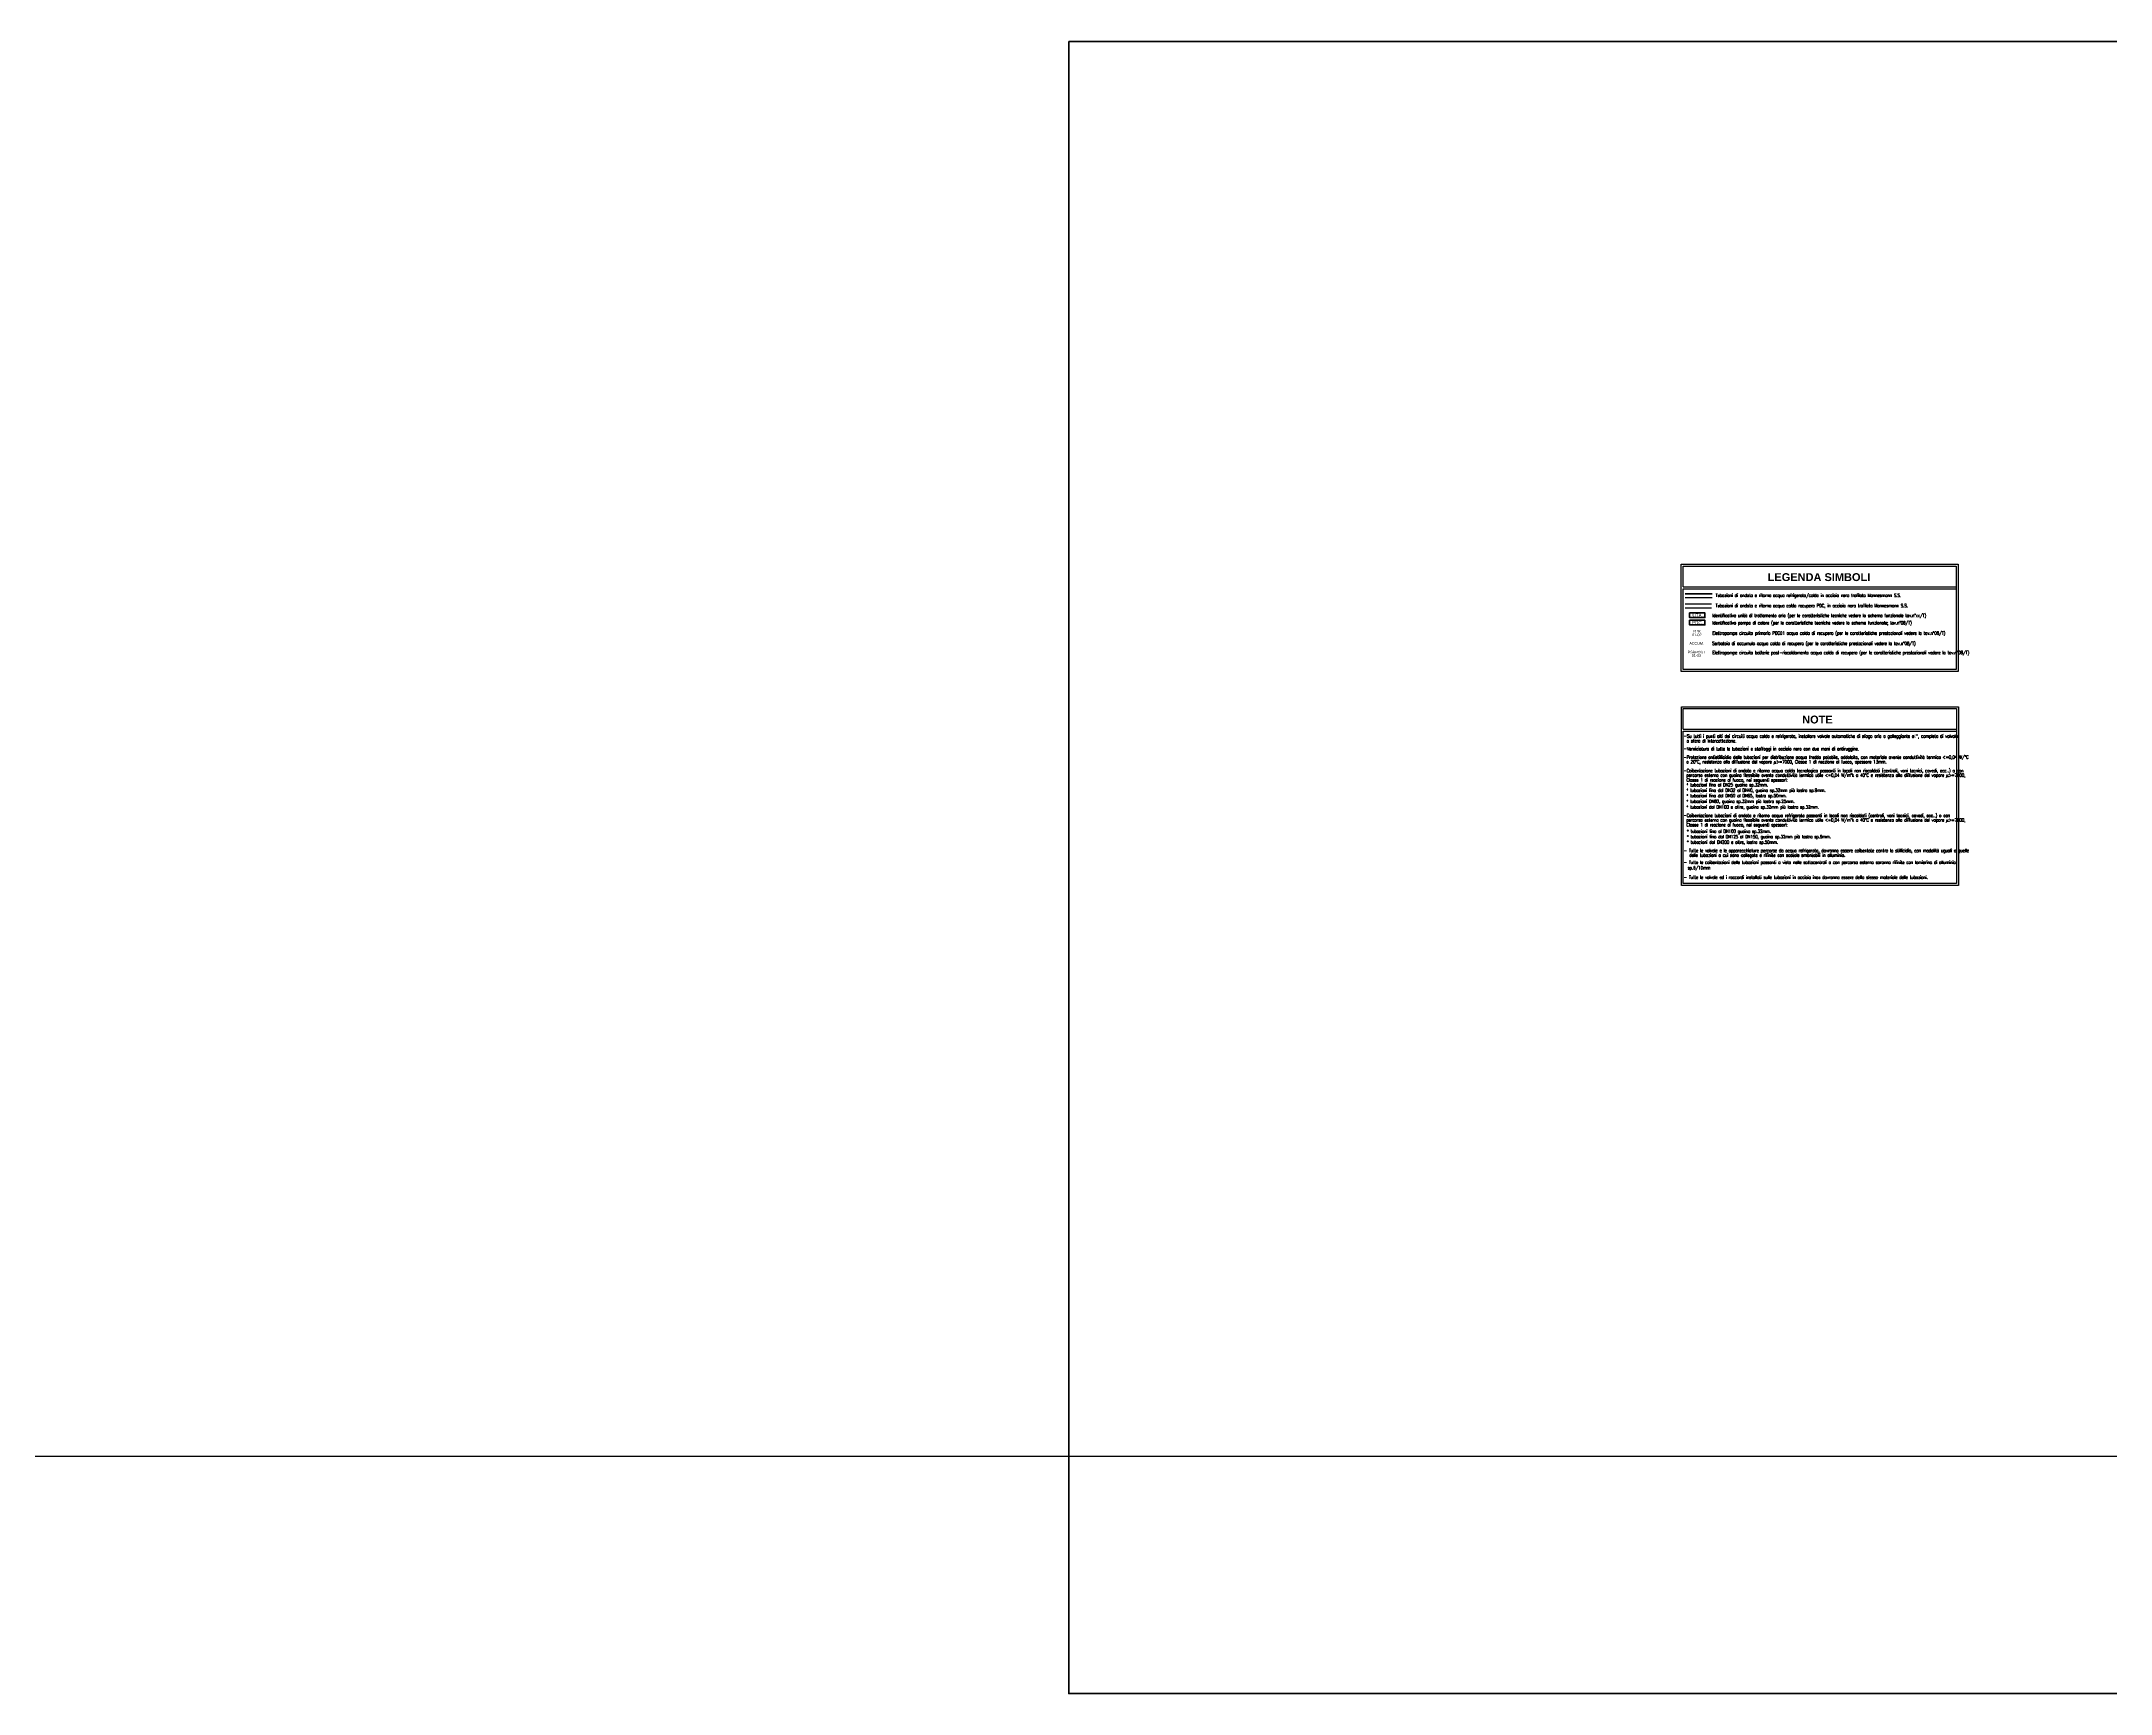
# Model space of a CAD drawing. Header units: millimetres. Extents: x -3782782348 to 131293, y -36553 to 57271.
# Drawn here: x 73570 to 89348, y -26276 to -13678 of the extents above; entities that cross this region are included whole.
import ezdxf

# ---------------------------------------------------------------- set-up
doc = ezdxf.new("R2010")
doc.units = ezdxf.units.MM
doc.header["$LTSCALE"] = 0.01
doc.linetypes.add('TRATTEGGIATA', pattern=[19.05, 12.7, -6.35])
doc.layers.get('Defpoints').update_dxf_attribs({"color": 253})
for name, color, linetype in [('BASE', 93, 'Continuous'), ('ESTRAZ', 2, 'Continuous'), ('IDRICO', 6, 'Continuous'), ('IMPIANTO', 7, 'Continuous'), ('X_quote 1', 253, 'Continuous'), ('X_TESTI', 253, 'Continuous')]:
    doc.layers.add(name, color=color, linetype=linetype)
doc.layers.add('tubi_uta', color=253, linetype='Continuous', lineweight=50)
doc.styles.add('ARIAL', font='arial.ttf')
doc.styles.add('ROMANS', font='romans')
doc.styles.add('SANSSERIFBOLD', font='sasb____.pfb', dxfattribs={"height": 2.5})
doc.styles.get("Standard").update_dxf_attribs({"font": 'arial.ttf'})
doc.dimstyles.get("Standard").update_dxf_attribs({"dimscale": 0, "dimtxt": 0.18, "dimasz": 0.18, "dimexe": 0.18, "dimexo": 0.0625, "dimgap": 0.09, "dimtad": 1, "dimdec": 0, "dimzin": 0, "dimdsep": 46, "dimtxsty": 'Standard', "dimcen": 0.09, "dimclrd": 256, "dimclre": 256, "dimclrt": 5, "dimadec": 0, "dimazin": 0, "dimtfac": 1, "dimtdec": 0, "dimtix": 1, "dimtofl": 0, "dimtmove": 2, "dimatfit": 3, "dimfxl": 1, "dimtolj": 1, "dimtzin": 0, "dimarcsym": 0})

# ---------------------------------------------------------------- blocks, each defined once
blk = doc.blocks.new('*D314')
at = {"layer": 'Defpoints', "color": 0, "transparency": 16777216}
for p in [(-3782782348, -24527, 0), (124959, -24465, 0), (124959, -24527, 0)]:
    blk.add_point(p, dxfattribs=at)
at = {"layer": 'X_quote 1', "lineweight": -2, "transparency": 16777216}
blk.add_line((-3782782347, -24465, 0), (124959, -24465, 0), dxfattribs=at)
at = {"layer": 'X_quote 1', "transparency": 16777216}
for points in [[(-3782782347, -24465, 0), (-3782782347, -24465, 0), (-3782782348, -24465, 0)], [(124959, -24465, 0), (124959, -24465, 0), (124959, -24465, 0)]]:
    blk.add_solid(points, dxfattribs=at)
at = {"layer": 'X_quote 1', "color": 5, "transparency": 16777216, "insert": (-1891328694, -24465, 0), "char_height": 0.18, "attachment_point": 5}
blk.add_mtext('\\A1;3782907307', dxfattribs=at)

msp = doc.modelspace()

# ---------------------------------------------------------------- linework, layer by layer
at = {"layer": 'IMPIANTO', "color": 1}
for p, q in [((86073.2, -17665.3, 0), (88185.9, -17665.3, 0)), ((86073.2, -18483, 0), (86073.2, -17665.3, 0)), ((88185.9, -17665.3, 0), (88185.9, -18483, 0)), ((86088.2, -17837.3, 0), (86088.2, -17680.3, 0)), ((86088.2, -17680.3, 0), (88170.9, -17680.3, 0)), ((88170.9, -17680.3, 0), (88170.9, -18468, 0)), ((86088.2, -17837.3, 0), (88170.9, -17837.3, 0)), ((86088.2, -18468, 0), (86088.2, -17852.3, 0)), ((86088.2, -17852.3, 0), (88170.9, -17852.3, 0)), ((88185.9, -18483, 0), (86073.2, -18483, 0)), ((88170.9, -18468, 0), (86088.2, -18468, 0)), ((86074.9, -18751, 0), (88187.6, -18751, 0)), ((86074.9, -20113.5, 0), (86074.9, -18751, 0)), ((86089.9, -18923.1, 0), (86089.9, -18766, 0)), ((86089.9, -18766, 0), (88172.6, -18766, 0)), ((88172.6, -18766, 0), (88172.6, -20098.5, 0)), ((88187.6, -18751, 0), (88187.6, -20113.5, 0)), ((86089.9, -18923.1, 0), (88172.6, -18923.1, 0)), ((86089.9, -20098.5, 0), (86089.9, -18938.1, 0)), ((86089.9, -18938.1, 0), (88172.6, -18938.1, 0)), ((88187.6, -20113.5, 0), (86074.9, -20113.5, 0)), ((88172.6, -20098.5, 0), (86089.9, -20098.5, 0))]:
    msp.add_line(p, q, dxfattribs=at)
at = {"layer": 'IMPIANTO', "color": 6, "linetype": 'TRATTEGGIATA', "ltscale": 20}
msp.add_line((86308.9, -17920.8, 0), (86103.7, -17920.8, 0), dxfattribs=at)
at = {"layer": 'IMPIANTO', "color": 30, "linetype": 'Continuous'}
msp.add_line((86305.8, -17969.7, 0), (86105.3, -17969.7, 0), dxfattribs=at)
at = {"layer": 'IMPIANTO', "color": 30, "linetype": 'TRATTEGGIATA', "ltscale": 20}
msp.add_line((86305.8, -17998.9, 0), (86105.3, -17998.9, 0), dxfattribs=at)
at = {"layer": 'tubi_uta', "color": 6}
msp.add_line((86308.9, -17891.7, 0), (86103.7, -17891.7, 0), dxfattribs=at)
at = {"layer": 'tubi_uta', "color": 7}
msp.add_lwpolyline([(81403.4, -13678.4), (108621.8, -13678.4), (108621.8, -26276), (81403.4, -26276)], close=True, dxfattribs=at)
at = {"layer": 'tubi_uta', "color": 1, "elevation": 0}
for points in [[(86137.8, -18036.6), (86137.8, -18071.5), (86255.3, -18071.5), (86255.3, -18036.6)], [(86137.8, -18092.3), (86137.8, -18127.3), (86255.3, -18127.3), (86255.3, -18092.3)]]:
    msp.add_lwpolyline(points, close=True, dxfattribs=at)

# ---------------------------------------------------------------- texts
at = {"layer": 'BASE', "color": 7, "style": 'SANSSERIFBOLD'}
for s, p in [('LEGENDA SIMBOLI', (86733.4, -17793.2, 0)), ('NOTE', (86996.1, -18878.9, 0))]:
    msp.add_text(s, height=60, dxfattribs=at).set_placement(p)
at = {"layer": 'ESTRAZ', "color": 3, "style": 'ROMANS', "width": 0.7}
for s, p in [('Tubazioni di andata e ritorno acqua refrigerata/calda in acciaio nero trafilato Mannesmann S.S.', (86336.2, -17914.7, 0)), ('Tubazioni di andata e ritorno acqua calda recupero PDC, in acciaio nero trafilato Mannesmann S.S.', (86336.2, -17992.6, 0)), ('Identificativo unità di trattamento aria (per le caratteristiche tecniche vedere lo schema funzionale tav.n°xx/T)', (86312.6, -18068.3, 0)), ('Identificativo pompa di calore (per le caratteristiche tecniche vedere lo schema funzionale; tav.n°08/T)', (86312.6, -18124.1, 0)), ('Serbatoio di accumulo acqua calda di recupero (per le caratteristiche prestazionali vedere la tav.n°08/T)', (86310.6, -18280.8, 0)), ('Elettropompe circuito primario PDC01 acqua calda di recupero (per le caratteristiche prestazionali vedere la tav.n°08/T)', (86312.6, -18202.1, 0)), ('Elettropompe circuito batterie post-riscaldamento acqua calda di recupero (per le caratteristiche prestazionali vedere la tav.n°08/T)', (86312.6, -18351.2, 0))]:
    msp.add_text(s, height=25, dxfattribs=at).set_placement(p)
at = {"layer": 'IDRICO', "color": 3, "style": 'ROMANS', "width": 0.7}
for s, p in [('-Su tutti i punti alti dei circuiti acqua calda e refrigerata, installare valvole automatiche di sfogo aria a galleggiante ø½", completa di valvola', (86094, -18987.4, 0)), ('-Verniciatura di tutte le tubazioni e staffaggi in acciaio nero con due mani di antiruggine.', (86094, -19084.3, 0)), ('a sfera di intercettazione.', (86116.3, -19024.2, 0)), ('-Protezione antistillicidio delle tubazioni per distribuzione acqua fredda potabile, addolcita, con materiale avente conduttività termica <=0,04 W/°C', (86091.6, -19148, 0)), ('-Coibentazione tubazioni di andata e ritorno acqua calda tecnologica passanti in locali non riscaldati (centrali, vani tecnici, cavedi, ecc..) o con ', (86091.6, -19250.8, 0)), ('a 20°C, resistenza alla diffusione del vapore µ>=7000, Classe 1 di reazione al fuoco, spessore 13mm.', (86113.6, -19184, 0)), (' percorso esterno con guaina flessibile avente conduttività termica utile <=0,04 W/m°k a 40°C e resistenza alla diffusione del vapore µ>=7000, ', (86098.2, -19285.8, 0)), ('Classe 1 di reazione al fuoco, nei seguenti spessori:', (86113.7, -19322.5, 0)), ('* tubazioni fino al DN25 guaina sp.32mm.', (86113.7, -19359.5, 0)), ('* tubazioni fino dal DN32 al DN40, guaina sp.32mm più lastra sp.9mm.', (86113.7, -19400.5, 0)), ('-Coibentazione tubazioni di andata e ritorno acqua refrigerata passanti in locali non riscaldati (centrali, vani tecnici, cavedi, ecc..) o con ', (86091.6, -19592.6, 0)), ('* tubazioni fino dal DN50 al DN65, lastra sp.50mm.', (86113.7, -19441.8, 0)), ('* tubazioni DN80, guaina sp.32mm più lastra sp.25mm.', (86113.7, -19485, 0)), ('* tubazioni dal DN100 e oltre, guaina sp.32mm più lastra sp.32mm.', (86113.7, -19528.5, 0)), (' percorso esterno con guaina flessibile avente conduttività termica utile <=0,04 W/m°k a 40°C e resistenza alla diffusione del vapore µ>=7000, ', (86098.2, -19627.6, 0)), ('Classe 1 di reazione al fuoco, nei seguenti spessori:', (86113.7, -19664.4, 0)), ('* tubazioni fino al DN100 guaina sp.32mm.', (86116.6, -19713.6, 0)), ('- Tutte le valvole e le apparecchiature percorse da acqua refrigerata, dovranno essere coibentate contro lo stillicidio, con modalità uguali a quelle', (86094, -19860.2, 0)), ('* tubazioni fino dal DN125 al DN150, guaina sp.32mm più lastra sp.9mm.', (86116.6, -19754.6, 0)), ('* tubazioni dal DN200 e oltre, lastra sp.50mm.', (86116.6, -19795.8, 0)), ('delle tubazioni a cui sono collegate e rifinite con scatole smontabili in alluminio.', (86136.2, -19895.2, 0)), ('- Tutte le coibentazioni delle tubazioni passanti a vista nelle sottocentrali o con percorso esterno saranno rifinite con lamierino di alluminio', (86094, -19950.1, 0)), ('- Tutte le valvole ed i raccordi installati sulle tubazioni in acciaio inox dovranno essere dello stesso materiale delle tubazioni.', (86094, -20063.8, 0)), ('  sp.6/10mm', (86094, -19992.2, 0))]:
    msp.add_text(s, height=25, dxfattribs=at).set_placement(p)
at = {"layer": 'X_TESTI', "color": 10, "char_height": 25, "width": 1000, "attachment_point": 9, "rotation": 359.85091, "line_spacing_factor": 0.8, "style": 'ARIAL'}
for s, insert in [('PDC..', (86248.9, -18123.2, 0)), ('UTA..', (86248.9, -18067.4, 0))]:
    msp.add_mtext(s, dxfattribs=dict(at, insert=insert))
at = {"layer": 'X_TESTI', "color": 7, "char_height": 20, "width": 709.711, "attachment_point": 9, "rotation": 359.85091, "line_spacing_factor": 0.8, "style": 'ARIAL'}
for s, insert in [('ACCUM.', (86246.7, -18279.1, 0)), ('01-02', (86229, -18213.5, 0)), ('PPR', (86221.8, -18185.5, 0)), ('PSBPOST', (86256.4, -18345.7, 0)), ('01-02', (86225.6, -18370.7, 0))]:
    msp.add_mtext(s, dxfattribs=dict(at, insert=insert))

# ---------------------------------------------------------------- dimensions: what is measured, and where the dimension line sits
at = {"layer": 'X_quote 1'}
dim = msp.add_linear_dim(base=(124959.080052, -24464.8181377, 0), p1=(-3782782347.6328211, -24527.0279604, 0), p2=(124959.080052, -24527.0298016, 0), dimstyle='Standard', override={"dimscale": 1, "dimse1": 1, "dimse2": 1}, dxfattribs=at)
dim.commit()
dim.dimension.update_dxf_attribs({"geometry": '*D314', "text_midpoint": (-1891328694.2763851, -24464.6361732, 0)})

doc.saveas('drawing.dxf')
